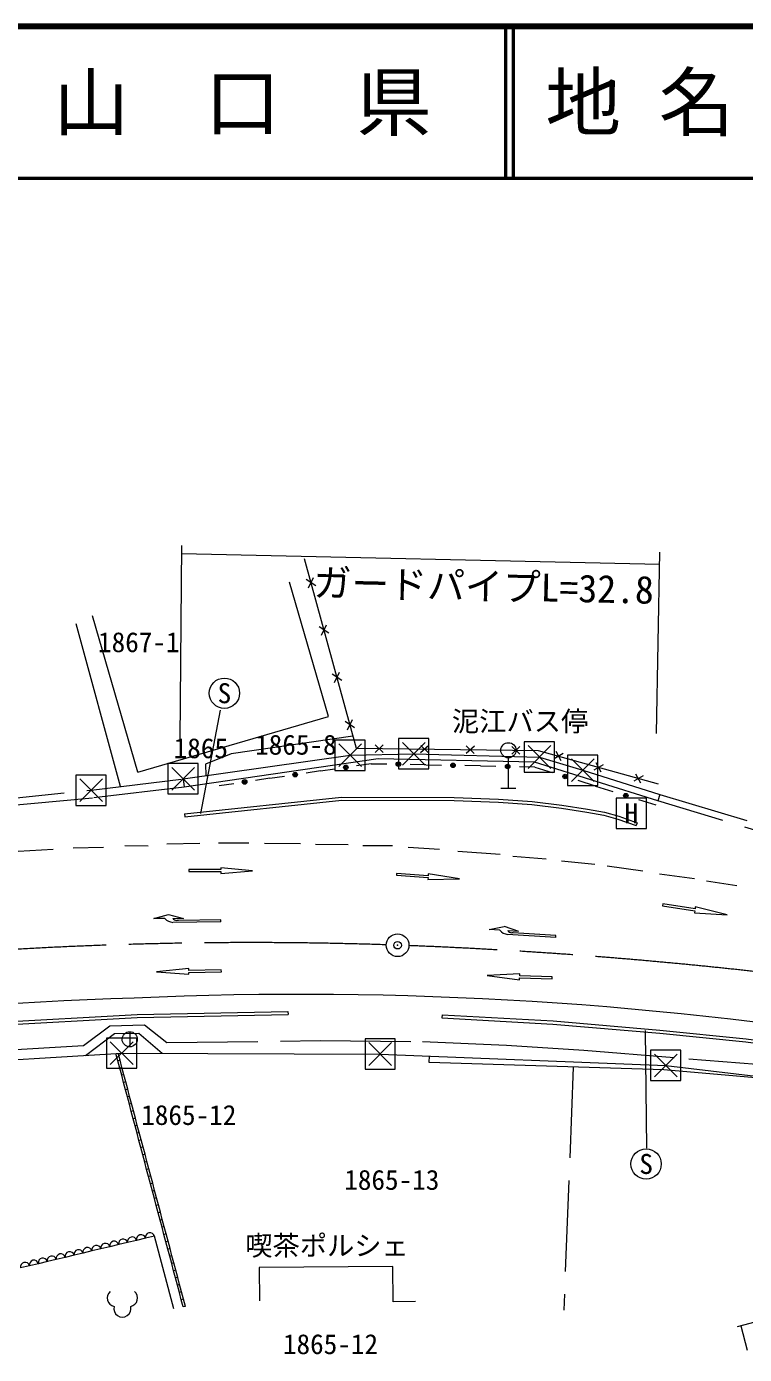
# Model space of a CAD drawing. Units: millimetres, scale not verified. Extents: x 40000 to 680000, y 20000 to 380000.
# Drawn here: x 336109 to 383533, y 292360 to 380000 of the extents above; entities that cross this region are included whole.
import ezdxf
from ezdxf.enums import TextEntityAlignment as Align

# ---------------------------------------------------------------- set-up
doc = ezdxf.new("R2010")
doc.units = ezdxf.units.MM
doc.header["$LTSCALE"] = 1000
doc.header["$PDMODE"] = 32
doc.header["$PDSIZE"] = 500
doc.linetypes.add('CHAIN', pattern=[18.5, 12, -1.5, 3.5, -1.5])
doc.linetypes.add('DASHED', pattern=[7.5, 6, -1.5])
for name, color, linetype, lineweight in [('M-BGD', 7, 'Continuous', 13), ('M-BGD-EXST', 7, 'Continuous', 13), ('M-BMK', 2, 'CHAIN', 13), ('M-BMK-SRVR', 3, 'Continuous', 13), ('M-STR-HTXT', 7, 'Continuous', 13), ('M-STR-STRC', 7, 'Continuous', 13), ('M-TTL', 2, 'Continuous', 140), ('M-TTL-LINE', 7, 'Continuous', 50)]:
    doc.layers.add(name, color=color, linetype=linetype, lineweight=lineweight)
doc.layers.add('M-BMK-HTXT', color=7, linetype='Continuous')
doc.layers.add('M-TTL-TXT', color=7, linetype='Continuous')
doc.styles.add('ＭＳ ゴシック', font='')
doc.styles.get('ＭＳ ゴシック').set_extended_font_data('MS Gothic')

msp = doc.modelspace()

# ---------------------------------------------------------------- linework, layer by layer
at = {"layer": 'M-BGD'}
for p, q in [((357895, 332359), (354474, 344868)), ((354736, 342962), (355067, 343647)), ((356063, 334454), (353478, 343335)), ((355218, 343094), (354585, 343515)), ((343466, 330787), (340461, 341108)), ((342319, 329842), (339398, 340580)), ((356074, 339966), (355440, 340387)), ((355591, 339834), (355922, 340519)), ((356929, 336839), (356296, 337260)), ((356447, 336707), (356778, 337392)), ((343466, 330787), (356063, 334454)), ((357784, 333711), (357151, 334132)), ((357302, 333580), (357633, 334264)), ((369936, 332209), (357895, 332359)), ((359670, 332587), (359132, 332093)), ((359664, 332087), (359138, 332593)), ((362680, 332549), (362142, 332056)), ((362674, 332049), (362148, 332556)), ((365690, 332512), (365152, 332019)), ((365684, 332012), (365158, 332519)), ((368700, 332475), (368162, 331981)), ((368694, 331975), (368168, 332481)), ((377851, 329994), (369936, 332209)), ((346449, 330354), (357482, 331911)), ((357482, 331911), (361685, 332004)), ((358870, 331351), (357915, 331213)), ((358870, 331351), (359901, 331330)), ((362479, 331277), (361448, 331298)), ((361685, 332004), (369985, 331791)), ((369985, 331791), (372849, 330920)), ((371556, 332015), (370955, 331664)), ((371421, 331534), (371089, 332146)), ((374059, 330796), (373728, 331408)), ((352184, 330387), (353139, 330525)), ((355527, 330869), (354572, 330732)), ((355527, 330869), (356482, 331007)), ((362479, 331277), (363510, 331256)), ((366087, 331204), (365056, 331225)), ((366087, 331204), (367118, 331182)), ((369696, 331130), (368665, 331151)), ((369696, 331130), (370839, 330770)), ((372849, 330920), (377946, 329323)), ((374194, 331277), (373593, 330926)), ((376832, 330539), (376231, 330188)), ((376698, 330057), (376366, 330669)), ((346449, 330354), (346520, 329811)), ((348840, 329906), (349796, 330043)), ((352184, 330387), (351228, 330250)), ((373695, 329872), (372552, 330231)), ((373695, 329872), (374837, 329513)), ((377693, 328614), (376551, 328974)), ((377946, 329323), (377814, 328904)), ((346553, 328031), (346574, 327832)), ((376449, 327451), (376382, 327263)), ((353377, 314998), (353381, 314798)), ((363565, 314782), (363553, 314582)), ((342139, 311743), (342012, 312220)), ((342284, 311781), (342165, 312230)), ((342284, 311781), (342139, 311743)), ((342266, 311265), (342139, 311743)), ((342411, 311303), (342266, 311265)), ((342393, 310787), (342266, 311265)), ((342411, 311303), (342284, 311781)), ((342538, 310825), (342411, 311303)), ((342538, 310825), (342393, 310787)), ((342520, 310309), (342393, 310787)), ((342665, 310347), (342520, 310309)), ((342647, 309831), (342520, 310309)), ((342665, 310347), (342538, 310825)), ((342792, 309870), (342665, 310347)), ((342792, 309870), (342647, 309831)), ((342774, 309353), (342647, 309831)), ((342919, 309392), (342774, 309353)), ((342919, 309392), (342792, 309870)), ((343046, 308914), (342919, 309392)), ((342901, 308875), (342774, 309353)), ((343046, 308914), (342901, 308875)), ((343028, 308397), (342901, 308875)), ((343173, 308436), (343046, 308914)), ((343173, 308436), (343028, 308397)), ((343155, 307920), (343028, 308397)), ((343300, 307958), (343155, 307920)), ((343282, 307442), (343155, 307920)), ((343300, 307958), (343173, 308436)), ((343427, 307480), (343300, 307958)), ((343427, 307480), (343282, 307442)), ((343409, 306964), (343282, 307442)), ((343554, 307002), (343409, 306964)), ((343536, 306486), (343409, 306964)), ((343554, 307002), (343427, 307480)), ((343681, 306524), (343554, 307002)), ((343681, 306524), (343536, 306486)), ((343663, 306008), (343536, 306486)), ((343808, 306047), (343663, 306008)), ((343790, 305530), (343663, 306008)), ((343808, 306047), (343681, 306524)), ((343935, 305569), (343808, 306047)), ((343935, 305569), (343790, 305530)), ((343917, 305052), (343790, 305530)), ((344062, 305091), (343917, 305052)), ((344044, 304574), (343917, 305052)), ((344062, 305091), (343935, 305569)), ((344189, 304613), (344062, 305091)), ((344189, 304613), (344044, 304574)), ((344171, 304097), (344044, 304574)), ((344316, 304135), (344171, 304097)), ((344316, 304135), (344189, 304613)), ((344443, 303657), (344316, 304135)), ((344298, 303619), (344171, 304097)), ((344443, 303657), (344298, 303619)), ((344426, 303141), (344298, 303619)), ((344570, 303179), (344443, 303657)), ((344570, 303179), (344426, 303141)), ((344553, 302663), (344426, 303141)), ((344697, 302701), (344553, 302663)), ((344680, 302185), (344553, 302663)), ((344697, 302701), (344570, 303179)), ((344825, 302224), (344697, 302701)), ((344825, 302224), (344680, 302185)), ((344807, 301707), (344680, 302185)), ((344952, 301746), (344807, 301707)), ((344934, 301229), (344807, 301707)), ((344952, 301746), (344825, 302224)), ((345079, 301268), (344952, 301746)), ((345079, 301268), (344934, 301229)), ((345061, 300751), (344934, 301229)), ((345206, 300790), (345061, 300751)), ((345188, 300274), (345061, 300751)), ((345206, 300790), (345079, 301268)), ((345333, 300312), (345206, 300790)), ((342788, 299746), (342198, 299606)), ((343377, 299886), (342788, 299746)), ((343966, 300025), (343377, 299886)), ((344556, 300165), (343966, 300025)), ((345833, 295365), (344556, 300165)), ((345333, 300312), (345188, 300274)), ((345315, 299796), (345188, 300274)), ((345460, 299834), (345315, 299796)), ((345442, 299318), (345315, 299796)), ((345460, 299834), (345333, 300312)), ((345587, 299356), (345460, 299834)), ((339251, 298908), (338662, 298769)), ((339841, 299048), (339251, 298908)), ((340430, 299188), (339841, 299048)), ((341019, 299327), (340430, 299188)), ((341609, 299467), (341019, 299327)), ((342198, 299606), (341609, 299467)), ((345587, 299356), (345442, 299318)), ((345569, 298840), (345442, 299318)), ((345714, 298878), (345569, 298840)), ((345714, 298878), (345587, 299356)), ((345841, 298401), (345714, 298878)), ((336305, 298210), (335715, 298071)), ((336894, 298350), (336305, 298210)), ((337483, 298490), (336894, 298350)), ((338073, 298629), (337483, 298490)), ((338662, 298769), (338073, 298629)), ((345696, 298362), (345569, 298840)), ((345841, 298401), (345696, 298362)), ((345823, 297884), (345696, 298362)), ((345968, 297923), (345841, 298401)), ((345968, 297923), (345823, 297884)), ((345950, 297406), (345823, 297884)), ((346095, 297445), (345950, 297406)), ((346077, 296928), (345950, 297406)), ((346095, 297445), (345968, 297923)), ((346222, 296967), (346095, 297445)), ((346222, 296967), (346077, 296928)), ((346204, 296451), (346077, 296928)), ((346349, 296489), (346204, 296451)), ((346331, 295973), (346204, 296451)), ((346349, 296489), (346222, 296967)), ((346476, 296011), (346349, 296489)), ((346476, 296011), (346331, 295973)), ((346458, 295495), (346331, 295973)), ((346603, 295533), (346458, 295495)), ((346603, 295533), (346476, 296011)), ((383293, 294244), (383717, 292632))]:
    msp.add_line(p, q, dxfattribs=at)
at = {"layer": 'M-BGD', "linetype": 'DASHED'}
for p, q in [((346520, 329811), (340460, 329075)), ((340460, 329075), (332680, 328372)), ((389289, 325421), (377814, 328904)), ((377946, 329323), (389441, 325875)), ((372220, 311330), (371601, 295291))]:
    msp.add_line(p, q, dxfattribs=at)
at = {"layer": 'M-BGD'}
for points in [[(357673, 333171), (349618, 331995), (347929, 331323), (347960, 330567)], [(377814, 328904), (369653, 331454), (359341, 331677), (346520, 329811)], [(346553, 328031), (356917, 329132), (364364, 329113), (367291, 329018), (369499, 328846), (371479, 328618), (373154, 328351), (374283, 328141), (375228, 327890), (376449, 327451)], [(346574, 327832), (356927, 328932), (364360, 328913), (367280, 328818), (369480, 328647), (371452, 328420), (373120, 328154), (374239, 327946), (375168, 327699), (376382, 327263)], [(294397, 308567), (303057, 310404), (311236, 311795), (319588, 312988), (327194, 313704), (333854, 314275), (343416, 314793), (353377, 314998)], [(294438, 308371), (303095, 310208), (311267, 311597), (319612, 312789), (327212, 313505), (333868, 314075), (343423, 314593), (353381, 314798)], [(363565, 314782), (370886, 314369), (377951, 313766), (383651, 313181), (388299, 312552)], [(363553, 314582), (370872, 314169), (377932, 313567), (383627, 312982), (388273, 312354)], [(295794, 306470), (308710, 308909), (320356, 310489), (324878, 311070), (330081, 311498), (342394, 312244), (359468, 312188), (378336, 311436), (396550, 309282), (412103, 306250)], [(387812, 310315), (378211, 311137), (362706, 311636), (362733, 312058)], [(428882, 303305), (425942, 304172), (423192, 304555), (421233, 304799), (414959, 303952), (412064, 303110), (409872, 298177), (407950, 297085), (386232, 295017), (383050, 294180)], [(361802, 295854), (360321, 295835), (360305, 298173), (351476, 298106), (351494, 295893)]]:
    msp.add_lwpolyline(points, dxfattribs=at)
at = {"layer": 'M-BGD', "linetype": 'DASHED'}
for points in [[(332636, 328793), (340372, 329600), (346449, 330354)], [(290223, 306019), (298847, 307803), (303637, 308803), (310967, 309928), (317090, 310802), (323088, 311427), (329003, 312094), (334251, 312427), (339874, 312760), (341602, 314041), (343893, 314124), (345382, 312953), (355504, 313071), (362260, 313004), (367814, 312779), (372918, 312442), (379861, 311879), (387479, 311278), (394122, 310490), (399864, 309552), (405793, 308351), (412230, 306993)], [(340012, 312099), (341914, 313540), (343537, 313570), (345060, 312235)]]:
    msp.add_lwpolyline(points, dxfattribs=at)
at = {"layer": 'M-BGD'}
for centre, radius in [((360674, 331314), 150), ((360674, 331314), 99), ((360674, 331314), 49), ((364283, 331240), 150), ((364283, 331240), 99), ((364283, 331240), 49), ((367892, 331167), 150), ((353855, 330628), 150), ((353855, 330628), 99), ((353855, 330628), 49), ((357198, 331110), 150), ((357198, 331110), 99), ((357198, 331110), 49), ((367892, 331167), 99), ((367892, 331167), 49), ((371695, 330501), 150), ((371695, 330501), 99), ((371695, 330501), 49), ((350512, 330146), 150), ((350512, 330146), 99), ((350512, 330146), 49), ((375694, 329243), 150), ((375694, 329243), 99), ((375694, 329243), 49)]:
    msp.add_circle(centre, radius, dxfattribs=at)
for centre, start, end in [((341904, 299534), 13.86509, 192.78853), ((342494, 299673), 13.8644, 192.78781), ((343083, 299813), 13.86509, 192.78853), ((343672, 299953), 13.86488, 192.78689), ((344262, 300092), 13.86509, 192.78853), ((337779, 298557), 13.86509, 192.78853), ((338368, 298696), 13.86488, 192.78689), ((338957, 298836), 13.86695, 192.78667), ((339547, 298975), 13.8644, 192.78781), ((340136, 299115), 13.86488, 192.78689), ((340725, 299255), 13.86509, 192.78853), ((341315, 299394), 13.86488, 192.78689), ((336011, 298138), 13.8644, 192.78781), ((336600, 298277), 13.86509, 192.78853), ((337189, 298417), 13.86488, 192.78689)]:
    msp.add_arc(centre, 303, start, end, dxfattribs=at)
at = {"layer": 'M-BGD-EXST'}
for p, q in [((348890, 334889), (347595, 328062)), ((356732, 331161), (358232, 332661)), ((356732, 332661), (358232, 331161)), ((360935, 331254), (362435, 332754)), ((360935, 332754), (362435, 331254)), ((369235, 331041), (370735, 332541)), ((369235, 332541), (370735, 331041)), ((367940, 329735), (367940, 331735)), ((372099, 330170), (373599, 331670)), ((372099, 331670), (373599, 330170)), ((345699, 329604), (347199, 331104)), ((345699, 331104), (347199, 329604)), ((339622, 328850), (341122, 330350)), ((339622, 330350), (341122, 328850)), ((367440, 329735), (368440, 329735)), ((341644, 311494), (343144, 312994)), ((341644, 312994), (343144, 311494)), ((342925, 313660), (342925, 312660)), ((358718, 311438), (360218, 312938)), ((358718, 312938), (360218, 311438)), ((376974, 313744), (377069, 305981)), ((377586, 310686), (379086, 312186)), ((377586, 312186), (379086, 310686))]:
    msp.add_line(p, q, dxfattribs=at)
for points in [[(356482, 330911), (358482, 330911), (358482, 332911), (356482, 332911)], [(360685, 331004), (362685, 331004), (362685, 333004), (360685, 333004)], [(368985, 330791), (370985, 330791), (370985, 332791), (368985, 332791)], [(345449, 329354), (347449, 329354), (347449, 331354), (345449, 331354)], [(371849, 329920), (373849, 329920), (373849, 331920), (371849, 331920)], [(339372, 328600), (341372, 328600), (341372, 330600), (339372, 330600)], [(375060, 327082), (377060, 327082), (377060, 329082), (375060, 329082)], [(341394, 311244), (343394, 311244), (343394, 313244), (341394, 313244)], [(358468, 311188), (360468, 311188), (360468, 313188), (358468, 313188)], [(377336, 310436), (379336, 310436), (379336, 312436), (377336, 312436)]]:
    msp.add_lwpolyline(points, close=True, dxfattribs=at)
for centre, radius in [((349180, 336001), 1000), ((367940, 332235), 500), ((342925, 313160), 500), ((377037, 304932), 1000)]:
    msp.add_circle(centre, radius, dxfattribs=at)
for centre, radius, start, end in [((342016, 296086), 576, 130.60099, 257.4715), ((342866, 296086), 576, 282.53007, 49.39745), ((342441, 295390), 566, 166.31445, 13.68555)]:
    msp.add_arc(centre, radius, start, end, dxfattribs=at)
at = {"layer": 'M-BMK'}
for centre, radius, start, end in [((350967, 47092), 272449, 88.12696, 102.87443), ((348807, -1457), 321045, 70.20633, 87.75707)]:
    msp.add_arc(centre, radius, start, end, dxfattribs=at)
at = {"layer": 'M-BMK-SRVR'}
msp.add_circle((360622, 319370), 750, dxfattribs=at)
msp.add_point((360622, 319370), dxfattribs=at)
at = {"layer": 'M-STR-HTXT'}
for p, q in [((346256, 332914), (346358, 345757)), ((377733, 333344), (377948, 345318)), ((346354, 345223), (377934, 344525))]:
    msp.add_line(p, q, dxfattribs=at)
at = {"layer": 'M-STR-STRC'}
for p, q in [((347554, 326088), (345384, 326037)), ((350794, 326098), (348787, 326098)), ((354207, 326068), (351823, 326088)), ((341187, 325813), (339190, 325772)), ((344152, 325915), (342593, 325935)), ((357345, 325986), (355195, 326006)), ((360279, 325925), (358323, 325925)), ((363396, 325680), (361328, 325813)), ((367400, 325354), (364609, 325558)), ((370436, 325049), (368225, 325222)), ((346840, 324364), (346840, 324238)), ((348939, 324357), (346840, 324364)), ((348938, 324105), (351038, 324287)), ((348940, 324483), (348939, 324357)), ((351038, 324287), (348940, 324483)), ((373645, 324692), (371445, 324906)), ((376824, 324258), (374460, 324584)), ((346840, 324238), (348939, 324231)), ((348939, 324231), (348938, 324105)), ((360555, 324108), (360546, 323983)), ((360546, 323983), (362630, 323832)), ((362639, 323957), (360555, 324108)), ((362630, 323832), (362621, 323707)), ((362621, 323707), (364719, 323743)), ((362648, 324082), (362639, 323957)), ((364719, 323743), (362648, 324082)), ((380238, 323750), (377929, 324067)), ((383019, 323296), (381023, 323607)), ((378136, 322094), (378116, 321966)), ((378116, 321966), (380247, 321641)), ((380266, 321769), (378136, 322094)), ((380247, 321641), (380227, 321514)), ((380286, 321897), (380266, 321769)), ((382387, 321380), (380286, 321897)), ((344527, 321124), (345496, 321400)), ((345234, 321132), (344527, 321124)), ((345496, 321403), (346480, 321141)), ((345764, 321137), (346471, 321145)), ((348948, 320906), (345767, 320872)), ((346138, 321009), (346030, 321008)), ((348947, 321039), (346138, 321009)), ((348948, 320906), (348947, 321039)), ((380227, 321514), (382387, 321380)), ((366666, 320408), (367652, 320615)), ((367372, 320366), (366666, 320408)), ((367653, 320618), (368616, 320289)), ((371062, 319882), (367886, 320070)), ((367901, 320335), (368607, 320293)), ((368265, 320180), (368158, 320187)), ((371070, 320014), (368265, 320180)), ((371062, 319882), (371070, 320014)), ((346829, 317836), (344688, 317606)), ((344688, 317606), (346836, 317450)), ((346831, 317707), (346829, 317836)), ((348976, 317745), (346831, 317707)), ((346833, 317579), (348978, 317616)), ((346836, 317450), (346833, 317579)), ((348978, 317616), (348976, 317745)), ((368690, 317481), (366540, 317364)), ((366540, 317364), (368676, 317095)), ((368685, 317352), (368690, 317481)), ((370829, 317276), (368685, 317352)), ((370824, 317147), (370829, 317276)), ((368676, 317095), (368681, 317223)), ((368681, 317223), (370824, 317147))]:
    msp.add_line(p, q, dxfattribs=at)
for centre, radius, start, end in [((350472, 71803), 254188, 92.84421, 98.38502), ((345865, 321751), 884, 224.44705, 263.63905), ((346079, 321447), 442, 224.44551, 263.63974), ((368045, 320940), 884, 220.44658, 259.64005), ((368238, 320621), 442, 220.44393, 259.64341), ((352511, 37063), 278974, 91.90782, 102.1033), ((354181, 69119), 247007, 80.33934, 92.5426)]:
    msp.add_arc(centre, radius, start, end, dxfattribs=at)
at = {"layer": 'M-TTL'}
msp.add_line((680000, 380000), (40000, 380000), dxfattribs=at)
at = {"layer": 'M-TTL-LINE'}
for p, q in [((367750, 380000), (367750, 370000)), ((368250, 380000), (368250, 370000)), ((40000, 370000), (680000, 370000))]:
    msp.add_line(p, q, dxfattribs=at)

# ---------------------------------------------------------------- texts
at = {"layer": 'M-BGD-EXST', "style": 'ＭＳ ゴシック'}
for s, p in [('S', (349180, 336001)), ('H', (376060, 328082)), ('S', (377037, 304932))]:
    msp.add_text(s, height=1320, dxfattribs=at).set_placement(p, align=Align.MIDDLE_CENTER)
at = {"layer": 'M-BMK-HTXT', "style": 'ＭＳ ゴシック'}
for s, p in [('1867-1', (343526, 339370)), ('泥江バス停', (368710, 334151)), ('1865-8', (353901, 332604)), ('1865', (347623, 332372)), ('1865-12', (346827, 308165)), ('1865-13', (360238, 303885)), ('喫茶ポルシェ', (355958, 299547)), ('1865-12', (356186, 293042))]:
    msp.add_text(s, height=1320, dxfattribs=at).set_placement(p, align=Align.MIDDLE_CENTER)
at = {"layer": 'M-STR-HTXT', "style": 'ＭＳ ゴシック'}
msp.add_text('ガードパイプL=32.8', height=1833, rotation=358.735, dxfattribs=at).set_placement((366309, 343067), align=Align.MIDDLE_CENTER)
at = {"layer": 'M-TTL-TXT', "style": 'ＭＳ ゴシック'}
msp.add_text('山\u3000口\u3000県', height=3666, dxfattribs=at).set_placement((350375, 375000), align=Align.MIDDLE_CENTER)
msp.add_text('地 名', height=3666, dxfattribs=at).set_placement((370380, 375000), align=Align.MIDDLE_LEFT)

doc.saveas('drawing.dxf')
